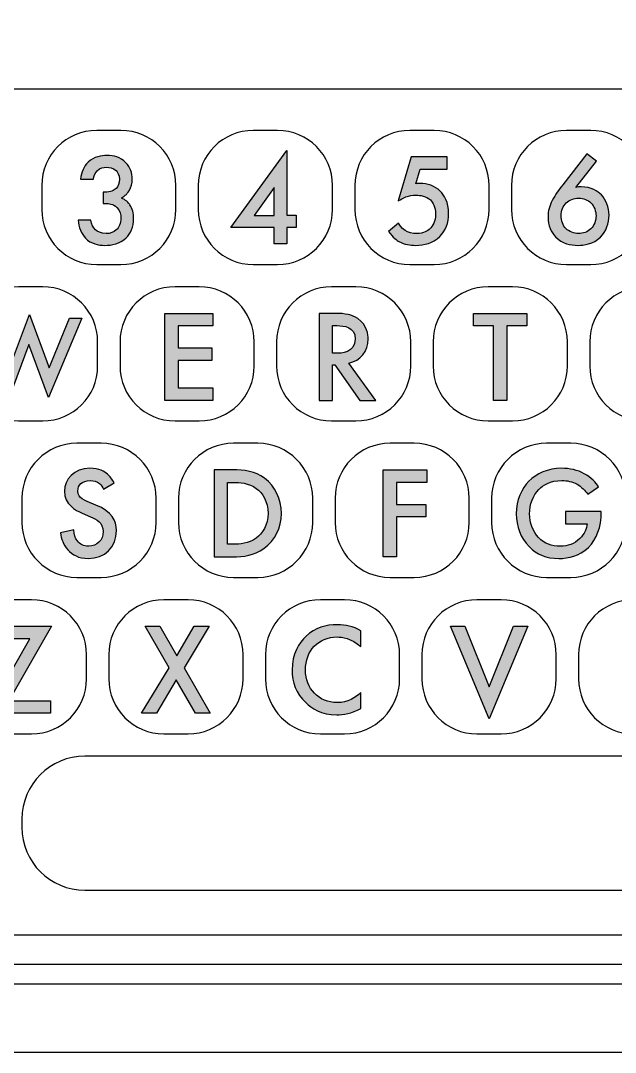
# Model space of a CAD drawing. Extents: x -123 to 250, y -165 to 87.
# Drawn here: x 88.1 to 121.9, y -165.3 to -106.7 of the extents above; entities that cross this region are included whole.
import ezdxf

# ---------------------------------------------------------------- set-up
doc = ezdxf.new("R2010")
doc.units = 0
doc.header["$MEASUREMENT"] = 0
doc.layers.add('LAYER_1', color=7, linetype='CONTINUOUS')

# ---------------------------------------------------------------- blocks, each defined once
blk = doc.blocks.new('BLOCK_14')
at = {"layer": 'LAYER_1', "color": 7}
for points in [[(93.824, -120.537), (93.824, -120.537), (92.448, -120.537), (92.448, -120.537), (90.724, -120.537), (89.326, -119.14), (89.326, -117.415), (89.326, -117.415), (89.326, -116.039), (89.326, -116.039), (89.326, -114.315), (90.724, -112.917), (92.448, -112.917), (92.448, -112.917), (93.824, -112.917), (93.824, -112.917), (95.548, -112.917), (96.946, -114.315), (96.946, -116.039), (96.946, -116.039), (96.946, -117.415), (96.946, -117.415), (96.946, -119.14), (95.548, -120.537), (93.824, -120.537)], [(102.714, -120.537), (102.714, -120.537), (101.338, -120.537), (101.338, -120.537), (99.614, -120.537), (98.216, -119.14), (98.216, -117.415), (98.216, -117.415), (98.216, -116.039), (98.216, -116.039), (98.216, -114.315), (99.614, -112.917), (101.338, -112.917), (101.338, -112.917), (102.714, -112.917), (102.714, -112.917), (104.438, -112.917), (105.836, -114.315), (105.836, -116.039), (105.836, -116.039), (105.836, -117.415), (105.836, -117.415), (105.836, -119.14), (104.438, -120.537), (102.714, -120.537)], [(111.604, -120.537), (111.604, -120.537), (110.228, -120.537), (110.228, -120.537), (108.504, -120.537), (107.106, -119.14), (107.106, -117.415), (107.106, -117.415), (107.106, -116.039), (107.106, -116.039), (107.106, -114.315), (108.504, -112.917), (110.228, -112.917), (110.228, -112.917), (111.604, -112.917), (111.604, -112.917), (113.328, -112.917), (114.726, -114.315), (114.726, -116.039), (114.726, -116.039), (114.726, -117.415), (114.726, -117.415), (114.726, -119.14), (113.328, -120.537), (111.604, -120.537)], [(120.494, -120.537), (120.494, -120.537), (119.118, -120.537), (119.118, -120.537), (117.394, -120.537), (115.996, -119.14), (115.996, -117.415), (115.996, -117.415), (115.996, -116.039), (115.996, -116.039), (115.996, -114.315), (117.394, -112.917), (119.118, -112.917), (119.118, -112.917), (120.494, -112.917), (120.494, -112.917), (122.218, -112.917), (123.616, -114.315), (123.616, -116.039), (123.616, -116.039), (123.616, -117.415), (123.616, -117.415), (123.616, -119.14), (122.218, -120.537), (120.494, -120.537)], [(89.379, -129.427), (89.379, -129.427), (88.003, -129.427), (88.003, -129.427), (86.279, -129.427), (84.881, -128.03), (84.881, -126.305), (84.881, -126.305), (84.881, -124.929), (84.881, -124.929), (84.881, -123.205), (86.279, -121.807), (88.003, -121.807), (88.003, -121.807), (89.379, -121.807), (89.379, -121.807), (91.103, -121.807), (92.501, -123.205), (92.501, -124.929), (92.501, -124.929), (92.501, -126.305), (92.501, -126.305), (92.501, -128.03), (91.103, -129.427), (89.379, -129.427)], [(98.269, -129.427), (98.269, -129.427), (96.893, -129.427), (96.893, -129.427), (95.169, -129.427), (93.771, -128.03), (93.771, -126.305), (93.771, -126.305), (93.771, -124.929), (93.771, -124.929), (93.771, -123.205), (95.169, -121.807), (96.893, -121.807), (96.893, -121.807), (98.269, -121.807), (98.269, -121.807), (99.993, -121.807), (101.391, -123.205), (101.391, -124.929), (101.391, -124.929), (101.391, -126.305), (101.391, -126.305), (101.391, -128.03), (99.993, -129.427), (98.269, -129.427)], [(107.159, -129.427), (107.159, -129.427), (105.783, -129.427), (105.783, -129.427), (104.059, -129.427), (102.661, -128.03), (102.661, -126.305), (102.661, -126.305), (102.661, -124.929), (102.661, -124.929), (102.661, -123.205), (104.059, -121.807), (105.783, -121.807), (105.783, -121.807), (107.159, -121.807), (107.159, -121.807), (108.883, -121.807), (110.281, -123.205), (110.281, -124.929), (110.281, -124.929), (110.281, -126.305), (110.281, -126.305), (110.281, -128.03), (108.883, -129.427), (107.159, -129.427)], [(116.049, -129.427), (116.049, -129.427), (114.673, -129.427), (114.673, -129.427), (112.949, -129.427), (111.551, -128.03), (111.551, -126.305), (111.551, -126.305), (111.551, -124.929), (111.551, -124.929), (111.551, -123.205), (112.949, -121.807), (114.673, -121.807), (114.673, -121.807), (116.049, -121.807), (116.049, -121.807), (117.773, -121.807), (119.171, -123.205), (119.171, -124.929), (119.171, -124.929), (119.171, -126.305), (119.171, -126.305), (119.171, -128.03), (117.773, -129.427), (116.049, -129.427)], [(124.939, -129.427), (124.939, -129.427), (123.563, -129.427), (123.563, -129.427), (121.839, -129.427), (120.441, -128.03), (120.441, -126.305), (120.441, -126.305), (120.441, -124.929), (120.441, -124.929), (120.441, -123.205), (121.839, -121.807), (123.563, -121.807), (123.563, -121.807), (124.939, -121.807), (124.939, -121.807), (126.663, -121.807), (128.061, -123.205), (128.061, -124.929), (128.061, -124.929), (128.061, -126.305), (128.061, -126.305), (128.061, -128.03), (126.663, -129.427), (124.939, -129.427)], [(92.699, -138.317), (92.699, -138.317), (91.323, -138.317), (91.323, -138.317), (89.599, -138.317), (88.201, -136.92), (88.201, -135.195), (88.201, -135.195), (88.201, -133.819), (88.201, -133.819), (88.201, -132.095), (89.599, -130.697), (91.323, -130.697), (91.323, -130.697), (92.699, -130.697), (92.699, -130.697), (94.424, -130.697), (95.821, -132.095), (95.821, -133.819), (95.821, -133.819), (95.821, -135.195), (95.821, -135.195), (95.821, -136.92), (94.424, -138.317), (92.699, -138.317)], [(101.589, -138.317), (101.589, -138.317), (100.213, -138.317), (100.213, -138.317), (98.489, -138.317), (97.091, -136.92), (97.091, -135.195), (97.091, -135.195), (97.091, -133.819), (97.091, -133.819), (97.091, -132.095), (98.489, -130.697), (100.213, -130.697), (100.213, -130.697), (101.589, -130.697), (101.589, -130.697), (103.314, -130.697), (104.711, -132.095), (104.711, -133.819), (104.711, -133.819), (104.711, -135.195), (104.711, -135.195), (104.711, -136.92), (103.314, -138.317), (101.589, -138.317)], [(110.479, -138.317), (110.479, -138.317), (109.103, -138.317), (109.103, -138.317), (107.379, -138.317), (105.981, -136.92), (105.981, -135.195), (105.981, -135.195), (105.981, -133.819), (105.981, -133.819), (105.981, -132.095), (107.379, -130.697), (109.103, -130.697), (109.103, -130.697), (110.479, -130.697), (110.479, -130.697), (112.204, -130.697), (113.601, -132.095), (113.601, -133.819), (113.601, -133.819), (113.601, -135.195), (113.601, -135.195), (113.601, -136.92), (112.204, -138.317), (110.479, -138.317)], [(119.369, -138.317), (119.369, -138.317), (117.993, -138.317), (117.993, -138.317), (116.269, -138.317), (114.871, -136.92), (114.871, -135.195), (114.871, -135.195), (114.871, -133.819), (114.871, -133.819), (114.871, -132.095), (116.269, -130.697), (117.993, -130.697), (117.993, -130.697), (119.369, -130.697), (119.369, -130.697), (121.094, -130.697), (122.491, -132.095), (122.491, -133.819), (122.491, -133.819), (122.491, -135.195), (122.491, -135.195), (122.491, -136.92), (121.094, -138.317), (119.369, -138.317)], [(88.744, -147.207), (88.744, -147.207), (87.368, -147.207), (87.368, -147.207), (85.644, -147.207), (84.246, -145.81), (84.246, -144.085), (84.246, -144.085), (84.246, -142.709), (84.246, -142.709), (84.246, -140.985), (85.644, -139.587), (87.368, -139.587), (87.368, -139.587), (88.744, -139.587), (88.744, -139.587), (90.468, -139.587), (91.866, -140.985), (91.866, -142.709), (91.866, -142.709), (91.866, -144.085), (91.866, -144.085), (91.866, -145.81), (90.468, -147.207), (88.744, -147.207)], [(97.634, -147.207), (97.634, -147.207), (96.258, -147.207), (96.258, -147.207), (94.534, -147.207), (93.136, -145.81), (93.136, -144.085), (93.136, -144.085), (93.136, -142.709), (93.136, -142.709), (93.136, -140.985), (94.534, -139.587), (96.258, -139.587), (96.258, -139.587), (97.634, -139.587), (97.634, -139.587), (99.358, -139.587), (100.756, -140.985), (100.756, -142.709), (100.756, -142.709), (100.756, -144.085), (100.756, -144.085), (100.756, -145.81), (99.358, -147.207), (97.634, -147.207)], [(106.524, -147.207), (106.524, -147.207), (105.148, -147.207), (105.148, -147.207), (103.424, -147.207), (102.026, -145.81), (102.026, -144.085), (102.026, -144.085), (102.026, -142.709), (102.026, -142.709), (102.026, -140.985), (103.424, -139.587), (105.148, -139.587), (105.148, -139.587), (106.524, -139.587), (106.524, -139.587), (108.248, -139.587), (109.646, -140.985), (109.646, -142.709), (109.646, -142.709), (109.646, -144.085), (109.646, -144.085), (109.646, -145.81), (108.248, -147.207), (106.524, -147.207)], [(115.414, -147.207), (115.414, -147.207), (114.038, -147.207), (114.038, -147.207), (112.314, -147.207), (110.916, -145.81), (110.916, -144.085), (110.916, -144.085), (110.916, -142.709), (110.916, -142.709), (110.916, -140.985), (112.314, -139.587), (114.038, -139.587), (114.038, -139.587), (115.414, -139.587), (115.414, -139.587), (117.138, -139.587), (118.536, -140.985), (118.536, -142.709), (118.536, -142.709), (118.536, -144.085), (118.536, -144.085), (118.536, -145.81), (117.138, -147.207), (115.414, -147.207)], [(124.304, -147.207), (124.304, -147.207), (122.928, -147.207), (122.928, -147.207), (121.204, -147.207), (119.806, -145.81), (119.806, -144.085), (119.806, -144.085), (119.806, -142.709), (119.806, -142.709), (119.806, -140.985), (121.204, -139.587), (122.928, -139.587), (122.928, -139.587), (124.304, -139.587), (124.304, -139.587), (126.028, -139.587), (127.426, -140.985), (127.426, -142.709), (127.426, -142.709), (127.426, -144.085), (127.426, -144.085), (127.426, -145.81), (126.028, -147.207), (124.304, -147.207)], [(163.855, -156.097), (163.855, -156.097), (91.777, -156.097), (91.777, -156.097), (89.802, -156.097), (88.201, -154.496), (88.201, -152.521), (88.201, -152.521), (88.201, -152.053), (88.201, -152.053), (88.201, -150.078), (89.802, -148.477), (91.777, -148.477), (91.777, -148.477), (163.855, -148.477), (163.855, -148.477), (165.83, -148.477), (167.431, -150.078), (167.431, -152.053), (167.431, -152.053), (167.431, -152.521), (167.431, -152.521), (167.431, -154.496), (165.83, -156.097), (163.855, -156.097)]]:
    blk.add_open_spline(points, degree=3, knots=[0, 0, 0, 0, 1, 1, 1, 2, 2, 2, 3, 3, 3, 4, 4, 4, 5, 5, 5, 6, 6, 6, 7, 7, 7, 8, 8, 8, 8], dxfattribs=at)
blk = doc.blocks.new('BLOCK_15')
at = {"layer": 'LAYER_1', "color": 7}
blk.add_lwpolyline([(199.816, -101.487), (173.146, -101.487), (155.472, -101.487), (155.366, -110.57), (61.355, -110.57), (61.355, -104.027), (51.258, -104.22), (51.258, -110.57), (51.258, -115.003), (51.258, -148.477), (62.656, -148.477), (62.656, -158.637), (182.036, -158.637), (199.816, -158.637), (199.816, -151.998), (199.816, -147.068), (206.166, -147.068), (206.166, -107.837), (206.166, -101.487), (199.816, -101.487)], dxfattribs=at)
blk = doc.blocks.new('BLOCK_16')
at = {"layer": 'LAYER_1', "color": 7}
blk.add_open_spline([(203.824, -160.304), (203.824, -160.304), (56.168, -160.304), (56.168, -160.304), (52.722, -160.304), (49.928, -157.51), (49.928, -154.064), (49.928, -154.064), (49.928, -49.643), (49.928, -49.643), (49.928, -46.197), (52.722, -43.403), (56.168, -43.403), (56.168, -43.403), (203.824, -43.403), (203.824, -43.403), (207.27, -43.403), (210.064, -46.197), (210.064, -49.643), (210.064, -49.643), (210.064, -154.064), (210.064, -154.064), (210.064, -157.51), (207.27, -160.304), (203.824, -160.304)], degree=3, knots=[0, 0, 0, 0, 1, 1, 1, 2, 2, 2, 3, 3, 3, 4, 4, 4, 5, 5, 5, 6, 6, 6, 7, 7, 7, 8, 8, 8, 8], dxfattribs=at)
blk = doc.blocks.new('BLOCK_19')
at = {"layer": 'LAYER_1'}
h = blk.add_hatch(color=7, dxfattribs=at)
h.dxf.hatch_style = 2
h.paths.add_polyline_path([(86.378, -123.58), (87.496, -126.413), (88.639, -123.377), (89.744, -126.413), (90.9, -123.58), (91.599, -123.58), (89.706, -128.09), (88.601, -125.086), (87.483, -128.09), (85.679, -123.58)])
blk.add_lwpolyline([(86.378, -123.58), (87.496, -126.413), (88.639, -123.377), (89.744, -126.413), (90.9, -123.58), (91.599, -123.58), (89.706, -128.09), (88.601, -125.086), (87.483, -128.09), (85.679, -123.58), (86.378, -123.58)], dxfattribs=at)
blk = doc.blocks.new('BLOCK_20')
at = {"layer": 'LAYER_1'}
h = blk.add_hatch(color=7, dxfattribs=at)
h.dxf.hatch_style = 2
h.paths.add_polyline_path([(99.047, -124.027), (97.077, -124.027), (97.077, -125.278), (98.988, -125.278), (98.988, -125.989), (97.077, -125.989), (97.077, -127.545), (99.047, -127.545), (99.047, -128.256), (96.321, -128.256), (96.321, -123.315), (99.047, -123.315)])
blk.add_lwpolyline([(99.047, -124.027), (97.077, -124.027), (97.077, -125.278), (98.988, -125.278), (98.988, -125.989), (97.077, -125.989), (97.077, -127.545), (99.047, -127.545), (99.047, -128.256), (96.321, -128.256), (96.321, -123.315), (99.047, -123.315), (99.047, -124.027)], dxfattribs=at)
blk = doc.blocks.new('BLOCK_21')
at = {"layer": 'LAYER_1'}
h = blk.add_hatch(color=7, dxfattribs=at)
h.dxf.hatch_style = 2
edge = h.paths.add_edge_path()
edge.add_spline(control_points=[(105.967, -123.315), (106.567, -123.315), (106.952, -123.389), (107.271, -123.604), (107.811, -123.967), (107.856, -124.552), (107.856, -124.767), (107.856, -125.478), (107.419, -125.996), (106.76, -126.145), (106.76, -126.145), (108.3, -128.256), (108.3, -128.256), (108.3, -128.256), (107.389, -128.256), (107.389, -128.256), (107.389, -128.256), (105.974, -126.233), (105.974, -126.233), (105.974, -126.233), (105.841, -126.233), (105.841, -126.233), (105.841, -126.233), (105.841, -128.256), (105.841, -128.256), (105.841, -128.256), (105.086, -128.256), (105.086, -128.256), (105.086, -128.256), (105.086, -123.315), (105.086, -123.315), (105.086, -123.315), (105.967, -123.315), (105.967, -123.315)], knot_values=[0, 0, 0, 0, 1, 1, 1, 2, 2, 2, 3, 3, 3, 4, 4, 4, 5, 5, 5, 6, 6, 6, 7, 7, 7, 8, 8, 8, 9, 9, 9, 10, 10, 10, 11, 11, 11, 11], degree=3, periodic=1)
edge = h.paths.add_edge_path()
edge.add_spline(control_points=[(105.841, -125.582), (105.841, -125.582), (106.078, -125.582), (106.078, -125.582), (106.286, -125.582), (107.13, -125.56), (107.13, -124.774), (107.13, -124.078), (106.471, -124.011), (106.1, -124.011), (106.1, -124.011), (105.841, -124.011), (105.841, -124.011), (105.841, -124.011), (105.841, -125.582), (105.841, -125.582)], knot_values=[0, 0, 0, 0, 1, 1, 1, 2, 2, 2, 3, 3, 3, 4, 4, 4, 5, 5, 5, 5], degree=3, periodic=1)
for points, knots in [([(105.967, -123.315), (106.567, -123.315), (106.952, -123.389), (107.271, -123.604), (107.811, -123.967), (107.856, -124.552), (107.856, -124.767), (107.856, -125.478), (107.419, -125.996), (106.76, -126.145), (106.76, -126.145), (108.3, -128.256), (108.3, -128.256), (108.3, -128.256), (107.389, -128.256), (107.389, -128.256), (107.389, -128.256), (105.974, -126.233), (105.974, -126.233), (105.974, -126.233), (105.841, -126.233), (105.841, -126.233), (105.841, -126.233), (105.841, -128.256), (105.841, -128.256), (105.841, -128.256), (105.086, -128.256), (105.086, -128.256), (105.086, -128.256), (105.086, -123.315), (105.086, -123.315), (105.086, -123.315), (105.967, -123.315), (105.967, -123.315)], [0, 0, 0, 0, 1, 1, 1, 2, 2, 2, 3, 3, 3, 4, 4, 4, 5, 5, 5, 6, 6, 6, 7, 7, 7, 8, 8, 8, 9, 9, 9, 10, 10, 10, 11, 11, 11, 11]), ([(105.841, -125.582), (105.841, -125.582), (106.078, -125.582), (106.078, -125.582), (106.286, -125.582), (107.13, -125.56), (107.13, -124.774), (107.13, -124.078), (106.471, -124.011), (106.1, -124.011), (106.1, -124.011), (105.841, -124.011), (105.841, -124.011), (105.841, -124.011), (105.841, -125.582), (105.841, -125.582)], [0, 0, 0, 0, 1, 1, 1, 2, 2, 2, 3, 3, 3, 4, 4, 4, 5, 5, 5, 5])]:
    blk.add_open_spline(points, degree=3, knots=knots, dxfattribs=at)
blk = doc.blocks.new('BLOCK_22')
at = {"layer": 'LAYER_1'}
h = blk.add_hatch(color=7, dxfattribs=at)
h.dxf.hatch_style = 2
h.paths.add_polyline_path([(115.738, -124.027), (115.738, -128.256), (114.983, -128.256), (114.983, -124.027), (113.85, -124.027), (113.85, -123.315), (116.872, -123.315), (116.872, -124.027)])
blk.add_lwpolyline([(115.738, -124.027), (115.738, -128.256), (114.983, -128.256), (114.983, -124.027), (113.85, -124.027), (113.85, -123.315), (116.872, -123.315), (116.872, -124.027), (115.738, -124.027)], dxfattribs=at)
blk = doc.blocks.new('BLOCK_32')
at = {"layer": 'LAYER_1'}
h = blk.add_hatch(color=7, dxfattribs=at)
h.dxf.hatch_style = 2
edge = h.paths.add_edge_path()
edge.add_spline(control_points=[(91.536, -115.685), (91.558, -115.285), (91.728, -114.944), (91.958, -114.722), (92.299, -114.396), (92.714, -114.344), (93.039, -114.344), (93.417, -114.344), (93.788, -114.418), (94.106, -114.752), (94.365, -115.018), (94.462, -115.337), (94.462, -115.692), (94.462, -115.929), (94.417, -116.137), (94.291, -116.344), (94.158, -116.559), (93.988, -116.685), (93.847, -116.759), (94.099, -116.855), (94.254, -117.025), (94.336, -117.152), (94.476, -117.359), (94.543, -117.633), (94.543, -117.914), (94.543, -118.403), (94.358, -118.781), (94.121, -119.018), (93.765, -119.374), (93.299, -119.447), (92.914, -119.447), (92.536, -119.447), (92.128, -119.374), (91.81, -119.033), (91.588, -118.796), (91.425, -118.403), (91.388, -118.025), (91.388, -118.025), (92.114, -118.025), (92.114, -118.025), (92.151, -118.248), (92.254, -118.44), (92.38, -118.558), (92.484, -118.655), (92.669, -118.781), (92.98, -118.781), (93.21, -118.781), (93.425, -118.692), (93.558, -118.574), (93.699, -118.44), (93.817, -118.211), (93.817, -117.877), (93.817, -117.714), (93.788, -117.477), (93.595, -117.292), (93.38, -117.085), (93.114, -117.07), (92.958, -117.07), (92.958, -117.07), (92.81, -117.07), (92.81, -117.07), (92.81, -117.07), (92.81, -116.433), (92.81, -116.433), (92.81, -116.433), (92.914, -116.433), (92.914, -116.433), (93.232, -116.433), (93.432, -116.329), (93.543, -116.218), (93.662, -116.099), (93.736, -115.914), (93.736, -115.692), (93.736, -115.433), (93.625, -115.277), (93.543, -115.196), (93.373, -115.033), (93.165, -115.011), (93.017, -115.011), (92.839, -115.011), (92.632, -115.04), (92.469, -115.211), (92.299, -115.388), (92.262, -115.655), (92.262, -115.685), (92.262, -115.685), (91.536, -115.685), (91.536, -115.685)], knot_values=[0, 0, 0, 0, 1, 1, 1, 2, 2, 2, 3, 3, 3, 4, 4, 4, 5, 5, 5, 6, 6, 6, 7, 7, 7, 8, 8, 8, 9, 9, 9, 10, 10, 10, 11, 11, 11, 12, 12, 12, 13, 13, 13, 14, 14, 14, 15, 15, 15, 16, 16, 16, 17, 17, 17, 18, 18, 18, 19, 19, 19, 20, 20, 20, 21, 21, 21, 22, 22, 22, 23, 23, 23, 24, 24, 24, 25, 25, 25, 26, 26, 26, 27, 27, 27, 28, 28, 28, 29, 29, 29, 29], degree=3, periodic=1)
blk.add_open_spline([(91.536, -115.685), (91.558, -115.285), (91.728, -114.944), (91.958, -114.722), (92.299, -114.396), (92.714, -114.344), (93.039, -114.344), (93.417, -114.344), (93.788, -114.418), (94.106, -114.752), (94.365, -115.018), (94.462, -115.337), (94.462, -115.692), (94.462, -115.929), (94.417, -116.137), (94.291, -116.344), (94.158, -116.559), (93.988, -116.685), (93.847, -116.759), (94.099, -116.855), (94.254, -117.025), (94.336, -117.152), (94.476, -117.359), (94.543, -117.633), (94.543, -117.914), (94.543, -118.403), (94.358, -118.781), (94.121, -119.018), (93.765, -119.374), (93.299, -119.447), (92.914, -119.447), (92.536, -119.447), (92.128, -119.374), (91.81, -119.033), (91.588, -118.796), (91.425, -118.403), (91.388, -118.025), (91.388, -118.025), (92.114, -118.025), (92.114, -118.025), (92.151, -118.248), (92.254, -118.44), (92.38, -118.558), (92.484, -118.655), (92.669, -118.781), (92.98, -118.781), (93.21, -118.781), (93.425, -118.692), (93.558, -118.574), (93.699, -118.44), (93.817, -118.211), (93.817, -117.877), (93.817, -117.714), (93.788, -117.477), (93.595, -117.292), (93.38, -117.085), (93.114, -117.07), (92.958, -117.07), (92.958, -117.07), (92.81, -117.07), (92.81, -117.07), (92.81, -117.07), (92.81, -116.433), (92.81, -116.433), (92.81, -116.433), (92.914, -116.433), (92.914, -116.433), (93.232, -116.433), (93.432, -116.329), (93.543, -116.218), (93.662, -116.099), (93.736, -115.914), (93.736, -115.692), (93.736, -115.433), (93.625, -115.277), (93.543, -115.196), (93.373, -115.033), (93.165, -115.011), (93.017, -115.011), (92.839, -115.011), (92.632, -115.04), (92.469, -115.211), (92.299, -115.388), (92.262, -115.655), (92.262, -115.685), (92.262, -115.685), (91.536, -115.685), (91.536, -115.685)], degree=3, knots=[0, 0, 0, 0, 1, 1, 1, 2, 2, 2, 3, 3, 3, 4, 4, 4, 5, 5, 5, 6, 6, 6, 7, 7, 7, 8, 8, 8, 9, 9, 9, 10, 10, 10, 11, 11, 11, 12, 12, 12, 13, 13, 13, 14, 14, 14, 15, 15, 15, 16, 16, 16, 17, 17, 17, 18, 18, 18, 19, 19, 19, 20, 20, 20, 21, 21, 21, 22, 22, 22, 23, 23, 23, 24, 24, 24, 25, 25, 25, 26, 26, 26, 27, 27, 27, 28, 28, 28, 29, 29, 29, 29], dxfattribs=at)
blk = doc.blocks.new('BLOCK_33')
at = {"layer": 'LAYER_1'}
h = blk.add_hatch(color=7, dxfattribs=at)
h.dxf.hatch_style = 2
h.paths.add_polyline_path([(103.24, -117.736), (103.774, -117.736), (103.774, -118.433), (103.24, -118.433), (103.24, -119.366), (102.515, -119.366), (102.515, -118.433), (100.07, -118.433), (103.24, -114.063)])
h.paths.add_polyline_path([(102.515, -117.751), (102.515, -116.159), (101.389, -117.751)])
for points in [[(103.24, -117.736), (103.774, -117.736), (103.774, -118.433), (103.24, -118.433), (103.24, -119.366), (102.515, -119.366), (102.515, -118.433), (100.07, -118.433), (103.24, -114.063), (103.24, -117.736)], [(102.515, -117.751), (102.515, -116.159), (101.389, -117.751), (102.515, -117.751)]]:
    blk.add_lwpolyline(points, dxfattribs=at)
blk = doc.blocks.new('BLOCK_34')
at = {"layer": 'LAYER_1'}
h = blk.add_hatch(color=7, dxfattribs=at)
h.dxf.hatch_style = 2
edge = h.paths.add_edge_path()
edge.add_spline(control_points=[(112.345, -115.122), (112.345, -115.122), (110.819, -115.122), (110.819, -115.122), (110.819, -115.122), (110.575, -115.944), (110.575, -115.944), (110.649, -115.937), (110.731, -115.929), (110.805, -115.929), (111.219, -115.929), (111.642, -116.07), (111.945, -116.366), (112.182, -116.596), (112.427, -116.988), (112.427, -117.633), (112.427, -118.173), (112.256, -118.611), (111.923, -118.944), (111.53, -119.329), (111.056, -119.447), (110.553, -119.447), (110.264, -119.447), (109.923, -119.41), (109.605, -119.225), (109.531, -119.181), (109.249, -119.01), (109.02, -118.655), (109.02, -118.655), (109.59, -118.181), (109.59, -118.181), (109.605, -118.218), (109.738, -118.462), (109.968, -118.611), (110.131, -118.722), (110.36, -118.781), (110.612, -118.781), (111.012, -118.781), (111.242, -118.625), (111.368, -118.507), (111.516, -118.359), (111.686, -118.092), (111.686, -117.67), (111.686, -117.262), (111.545, -117.018), (111.39, -116.87), (111.145, -116.64), (110.819, -116.596), (110.582, -116.596), (110.368, -116.596), (110.205, -116.625), (110.005, -116.7), (109.849, -116.759), (109.708, -116.826), (109.568, -116.922), (109.568, -116.922), (110.301, -114.426), (110.301, -114.426), (110.301, -114.426), (112.345, -114.426), (112.345, -114.426), (112.345, -114.426), (112.345, -115.122), (112.345, -115.122)], knot_values=[0, 0, 0, 0, 1, 1, 1, 2, 2, 2, 3, 3, 3, 4, 4, 4, 5, 5, 5, 6, 6, 6, 7, 7, 7, 8, 8, 8, 9, 9, 9, 10, 10, 10, 11, 11, 11, 12, 12, 12, 13, 13, 13, 14, 14, 14, 15, 15, 15, 16, 16, 16, 17, 17, 17, 18, 18, 18, 19, 19, 19, 20, 20, 20, 21, 21, 21, 21], degree=3, periodic=1)
blk.add_open_spline([(112.345, -115.122), (112.345, -115.122), (110.819, -115.122), (110.819, -115.122), (110.819, -115.122), (110.575, -115.944), (110.575, -115.944), (110.649, -115.937), (110.731, -115.929), (110.805, -115.929), (111.219, -115.929), (111.642, -116.07), (111.945, -116.366), (112.182, -116.596), (112.427, -116.988), (112.427, -117.633), (112.427, -118.173), (112.256, -118.611), (111.923, -118.944), (111.53, -119.329), (111.056, -119.447), (110.553, -119.447), (110.264, -119.447), (109.923, -119.41), (109.605, -119.225), (109.531, -119.181), (109.249, -119.01), (109.02, -118.655), (109.02, -118.655), (109.59, -118.181), (109.59, -118.181), (109.605, -118.218), (109.738, -118.462), (109.968, -118.611), (110.131, -118.722), (110.36, -118.781), (110.612, -118.781), (111.012, -118.781), (111.242, -118.625), (111.368, -118.507), (111.516, -118.359), (111.686, -118.092), (111.686, -117.67), (111.686, -117.262), (111.545, -117.018), (111.39, -116.87), (111.145, -116.64), (110.819, -116.596), (110.582, -116.596), (110.368, -116.596), (110.205, -116.625), (110.005, -116.7), (109.849, -116.759), (109.708, -116.826), (109.568, -116.922), (109.568, -116.922), (110.301, -114.426), (110.301, -114.426), (110.301, -114.426), (112.345, -114.426), (112.345, -114.426), (112.345, -114.426), (112.345, -115.122), (112.345, -115.122)], degree=3, knots=[0, 0, 0, 0, 1, 1, 1, 2, 2, 2, 3, 3, 3, 4, 4, 4, 5, 5, 5, 6, 6, 6, 7, 7, 7, 8, 8, 8, 9, 9, 9, 10, 10, 10, 11, 11, 11, 12, 12, 12, 13, 13, 13, 14, 14, 14, 15, 15, 15, 16, 16, 16, 17, 17, 17, 18, 18, 18, 19, 19, 19, 20, 20, 20, 21, 21, 21, 21], dxfattribs=at)
blk = doc.blocks.new('BLOCK_35')
at = {"layer": 'LAYER_1'}
h = blk.add_hatch(color=7, dxfattribs=at)
h.dxf.hatch_style = 2
edge = h.paths.add_edge_path()
edge.add_spline(control_points=[(120.828, -114.663), (120.828, -114.663), (119.65, -116.151), (119.65, -116.151), (119.761, -116.129), (119.857, -116.122), (119.961, -116.122), (120.539, -116.122), (120.902, -116.374), (121.102, -116.581), (121.368, -116.862), (121.539, -117.284), (121.539, -117.736), (121.539, -118.173), (121.383, -118.655), (121.05, -118.981), (120.635, -119.388), (120.102, -119.447), (119.776, -119.447), (119.346, -119.447), (118.88, -119.358), (118.502, -118.966), (118.243, -118.692), (118.072, -118.329), (118.072, -117.847), (118.072, -117.485), (118.154, -117.203), (118.309, -116.899), (118.495, -116.529), (118.687, -116.307), (118.909, -116.018), (118.909, -116.018), (120.28, -114.255), (120.28, -114.255), (120.28, -114.255), (120.828, -114.663), (120.828, -114.663)], knot_values=[0, 0, 0, 0, 1, 1, 1, 2, 2, 2, 3, 3, 3, 4, 4, 4, 5, 5, 5, 6, 6, 6, 7, 7, 7, 8, 8, 8, 9, 9, 9, 10, 10, 10, 11, 11, 11, 12, 12, 12, 12], degree=3, periodic=1)
edge = h.paths.add_edge_path()
edge.add_spline(control_points=[(119.102, -117.04), (118.939, -117.196), (118.813, -117.462), (118.813, -117.774), (118.813, -118.025), (118.909, -118.321), (119.102, -118.507), (119.257, -118.655), (119.554, -118.781), (119.813, -118.781), (120.043, -118.781), (120.324, -118.692), (120.509, -118.507), (120.694, -118.321), (120.798, -118.025), (120.798, -117.774), (120.798, -117.522), (120.694, -117.225), (120.509, -117.04), (120.339, -116.87), (120.065, -116.766), (119.813, -116.766), (119.561, -116.766), (119.28, -116.87), (119.102, -117.04)], knot_values=[0, 0, 0, 0, 1, 1, 1, 2, 2, 2, 3, 3, 3, 4, 4, 4, 5, 5, 5, 6, 6, 6, 7, 7, 7, 8, 8, 8, 8], degree=3, periodic=1)
for points, knots in [([(120.828, -114.663), (120.828, -114.663), (119.65, -116.151), (119.65, -116.151), (119.761, -116.129), (119.857, -116.122), (119.961, -116.122), (120.539, -116.122), (120.902, -116.374), (121.102, -116.581), (121.368, -116.862), (121.539, -117.284), (121.539, -117.736), (121.539, -118.173), (121.383, -118.655), (121.05, -118.981), (120.635, -119.388), (120.102, -119.447), (119.776, -119.447), (119.346, -119.447), (118.88, -119.358), (118.502, -118.966), (118.243, -118.692), (118.072, -118.329), (118.072, -117.847), (118.072, -117.485), (118.154, -117.203), (118.309, -116.899), (118.495, -116.529), (118.687, -116.307), (118.909, -116.018), (118.909, -116.018), (120.28, -114.255), (120.28, -114.255), (120.28, -114.255), (120.828, -114.663), (120.828, -114.663)], [0, 0, 0, 0, 1, 1, 1, 2, 2, 2, 3, 3, 3, 4, 4, 4, 5, 5, 5, 6, 6, 6, 7, 7, 7, 8, 8, 8, 9, 9, 9, 10, 10, 10, 11, 11, 11, 12, 12, 12, 12]), ([(119.102, -117.04), (118.939, -117.196), (118.813, -117.462), (118.813, -117.774), (118.813, -118.025), (118.909, -118.321), (119.102, -118.507), (119.257, -118.655), (119.554, -118.781), (119.813, -118.781), (120.043, -118.781), (120.324, -118.692), (120.509, -118.507), (120.694, -118.321), (120.798, -118.025), (120.798, -117.774), (120.798, -117.522), (120.694, -117.225), (120.509, -117.04), (120.339, -116.87), (120.065, -116.766), (119.813, -116.766), (119.561, -116.766), (119.28, -116.87), (119.102, -117.04)], [0, 0, 0, 0, 1, 1, 1, 2, 2, 2, 3, 3, 3, 4, 4, 4, 5, 5, 5, 6, 6, 6, 7, 7, 7, 8, 8, 8, 8])]:
    blk.add_open_spline(points, degree=3, knots=knots, dxfattribs=at)
blk = doc.blocks.new('BLOCK_49')
at = {"layer": 'LAYER_1'}
h = blk.add_hatch(color=7, dxfattribs=at)
h.dxf.hatch_style = 2
edge = h.paths.add_edge_path()
edge.add_spline(control_points=[(92.826, -133.302), (92.781, -133.19), (92.715, -133.087), (92.604, -132.99), (92.448, -132.865), (92.285, -132.813), (92.07, -132.813), (91.611, -132.813), (91.374, -133.087), (91.374, -133.405), (91.374, -133.553), (91.426, -133.813), (91.907, -134.005), (91.907, -134.005), (92.404, -134.205), (92.404, -134.205), (93.315, -134.576), (93.567, -135.094), (93.567, -135.657), (93.567, -136.598), (92.9, -137.242), (91.974, -137.242), (91.404, -137.242), (91.063, -137.027), (90.811, -136.746), (90.545, -136.45), (90.426, -136.124), (90.396, -135.783), (90.396, -135.783), (91.144, -135.62), (91.144, -135.62), (91.144, -135.864), (91.233, -136.094), (91.352, -136.249), (91.493, -136.427), (91.7, -136.546), (91.996, -136.546), (92.456, -136.546), (92.811, -136.213), (92.811, -135.716), (92.811, -135.212), (92.426, -135.005), (92.1, -134.872), (92.1, -134.872), (91.626, -134.672), (91.626, -134.672), (91.219, -134.501), (90.619, -134.161), (90.619, -133.42), (90.619, -132.753), (91.137, -132.117), (92.063, -132.117), (92.596, -132.117), (92.9, -132.316), (93.055, -132.45), (93.189, -132.568), (93.33, -132.739), (93.433, -132.946), (93.433, -132.946), (92.826, -133.302), (92.826, -133.302)], knot_values=[0, 0, 0, 0, 1, 1, 1, 2, 2, 2, 3, 3, 3, 4, 4, 4, 5, 5, 5, 6, 6, 6, 7, 7, 7, 8, 8, 8, 9, 9, 9, 10, 10, 10, 11, 11, 11, 12, 12, 12, 13, 13, 13, 14, 14, 14, 15, 15, 15, 16, 16, 16, 17, 17, 17, 18, 18, 18, 19, 19, 19, 20, 20, 20, 20], degree=3, periodic=1)
blk.add_open_spline([(92.826, -133.302), (92.781, -133.19), (92.715, -133.087), (92.604, -132.99), (92.448, -132.865), (92.285, -132.813), (92.07, -132.813), (91.611, -132.813), (91.374, -133.087), (91.374, -133.405), (91.374, -133.553), (91.426, -133.813), (91.907, -134.005), (91.907, -134.005), (92.404, -134.205), (92.404, -134.205), (93.315, -134.576), (93.567, -135.094), (93.567, -135.657), (93.567, -136.598), (92.9, -137.242), (91.974, -137.242), (91.404, -137.242), (91.063, -137.027), (90.811, -136.746), (90.545, -136.45), (90.426, -136.124), (90.396, -135.783), (90.396, -135.783), (91.144, -135.62), (91.144, -135.62), (91.144, -135.864), (91.233, -136.094), (91.352, -136.249), (91.493, -136.427), (91.7, -136.546), (91.996, -136.546), (92.456, -136.546), (92.811, -136.213), (92.811, -135.716), (92.811, -135.212), (92.426, -135.005), (92.1, -134.872), (92.1, -134.872), (91.626, -134.672), (91.626, -134.672), (91.219, -134.501), (90.619, -134.161), (90.619, -133.42), (90.619, -132.753), (91.137, -132.117), (92.063, -132.117), (92.596, -132.117), (92.9, -132.316), (93.055, -132.45), (93.189, -132.568), (93.33, -132.739), (93.433, -132.946), (93.433, -132.946), (92.826, -133.302), (92.826, -133.302)], degree=3, knots=[0, 0, 0, 0, 1, 1, 1, 2, 2, 2, 3, 3, 3, 4, 4, 4, 5, 5, 5, 6, 6, 6, 7, 7, 7, 8, 8, 8, 9, 9, 9, 10, 10, 10, 11, 11, 11, 12, 12, 12, 13, 13, 13, 14, 14, 14, 15, 15, 15, 16, 16, 16, 17, 17, 17, 18, 18, 18, 19, 19, 19, 20, 20, 20, 20], dxfattribs=at)
blk = doc.blocks.new('BLOCK_50')
at = {"layer": 'LAYER_1'}
h = blk.add_hatch(color=7, dxfattribs=at)
h.dxf.hatch_style = 2
edge = h.paths.add_edge_path()
edge.add_spline(control_points=[(100.145, -132.206), (100.834, -132.206), (101.434, -132.279), (101.982, -132.687), (102.582, -133.138), (102.93, -133.857), (102.93, -134.679), (102.93, -135.501), (102.59, -136.213), (101.938, -136.672), (101.36, -137.079), (100.819, -137.146), (100.13, -137.146), (100.13, -137.146), (99.108, -137.146), (99.108, -137.146), (99.108, -137.146), (99.108, -132.206), (99.108, -132.206), (99.108, -132.206), (100.145, -132.206), (100.145, -132.206)], knot_values=[0, 0, 0, 0, 1, 1, 1, 2, 2, 2, 3, 3, 3, 4, 4, 4, 5, 5, 5, 6, 6, 6, 7, 7, 7, 7], degree=3, periodic=1)
edge = h.paths.add_edge_path()
edge.add_spline(control_points=[(99.864, -136.435), (99.864, -136.435), (100.19, -136.435), (100.19, -136.435), (100.56, -136.435), (101.071, -136.405), (101.501, -136.087), (101.842, -135.827), (102.175, -135.353), (102.175, -134.679), (102.175, -134.027), (101.864, -133.516), (101.508, -133.257), (101.079, -132.946), (100.553, -132.917), (100.19, -132.917), (100.19, -132.917), (99.864, -132.917), (99.864, -132.917), (99.864, -132.917), (99.864, -136.435), (99.864, -136.435)], knot_values=[0, 0, 0, 0, 1, 1, 1, 2, 2, 2, 3, 3, 3, 4, 4, 4, 5, 5, 5, 6, 6, 6, 7, 7, 7, 7], degree=3, periodic=1)
for points in [[(100.145, -132.206), (100.834, -132.206), (101.434, -132.279), (101.982, -132.687), (102.582, -133.138), (102.93, -133.857), (102.93, -134.679), (102.93, -135.501), (102.59, -136.213), (101.938, -136.672), (101.36, -137.079), (100.819, -137.146), (100.13, -137.146), (100.13, -137.146), (99.108, -137.146), (99.108, -137.146), (99.108, -137.146), (99.108, -132.206), (99.108, -132.206), (99.108, -132.206), (100.145, -132.206), (100.145, -132.206)], [(99.864, -136.435), (99.864, -136.435), (100.19, -136.435), (100.19, -136.435), (100.56, -136.435), (101.071, -136.405), (101.501, -136.087), (101.842, -135.827), (102.175, -135.353), (102.175, -134.679), (102.175, -134.027), (101.864, -133.516), (101.508, -133.257), (101.079, -132.946), (100.553, -132.917), (100.19, -132.917), (100.19, -132.917), (99.864, -132.917), (99.864, -132.917), (99.864, -132.917), (99.864, -136.435), (99.864, -136.435)]]:
    blk.add_open_spline(points, degree=3, knots=[0, 0, 0, 0, 1, 1, 1, 2, 2, 2, 3, 3, 3, 4, 4, 4, 5, 5, 5, 6, 6, 6, 7, 7, 7, 7], dxfattribs=at)
blk = doc.blocks.new('BLOCK_51')
at = {"layer": 'LAYER_1'}
h = blk.add_hatch(color=7, dxfattribs=at)
h.dxf.hatch_style = 2
h.paths.add_polyline_path([(111.191, -132.917), (109.473, -132.917), (109.473, -134.168), (111.132, -134.168), (111.132, -134.879), (109.473, -134.879), (109.473, -137.146), (108.717, -137.146), (108.717, -132.206), (111.191, -132.206)])
blk.add_lwpolyline([(111.191, -132.917), (109.473, -132.917), (109.473, -134.168), (111.132, -134.168), (111.132, -134.879), (109.473, -134.879), (109.473, -137.146), (108.717, -137.146), (108.717, -132.206), (111.191, -132.206), (111.191, -132.917)], dxfattribs=at)
blk = doc.blocks.new('BLOCK_52')
at = {"layer": 'LAYER_1'}
h = blk.add_hatch(color=7, dxfattribs=at)
h.dxf.hatch_style = 2
edge = h.paths.add_edge_path()
edge.add_spline(control_points=[(119.059, -134.576), (119.059, -134.576), (121.095, -134.576), (121.095, -134.576), (121.095, -134.576), (121.095, -134.613), (121.095, -134.613), (121.095, -135.457), (120.844, -136.146), (120.362, -136.613), (119.851, -137.109), (119.244, -137.242), (118.681, -137.242), (117.962, -137.242), (117.451, -137.035), (116.999, -136.568), (116.518, -136.072), (116.266, -135.413), (116.266, -134.702), (116.266, -133.931), (116.577, -133.265), (116.985, -132.857), (117.407, -132.427), (118.081, -132.117), (118.844, -132.117), (119.288, -132.117), (119.747, -132.213), (120.133, -132.427), (120.54, -132.657), (120.792, -132.946), (120.932, -133.168), (120.932, -133.168), (120.333, -133.59), (120.333, -133.59), (120.184, -133.383), (119.962, -133.161), (119.725, -133.028), (119.451, -132.865), (119.155, -132.813), (118.851, -132.813), (118.207, -132.813), (117.792, -133.079), (117.548, -133.324), (117.222, -133.65), (117.022, -134.175), (117.022, -134.709), (117.022, -135.205), (117.207, -135.702), (117.533, -136.05), (117.873, -136.413), (118.296, -136.546), (118.77, -136.546), (119.199, -136.546), (119.555, -136.42), (119.873, -136.109), (120.147, -135.842), (120.258, -135.553), (120.288, -135.272), (120.288, -135.272), (119.059, -135.272), (119.059, -135.272), (119.059, -135.272), (119.059, -134.576), (119.059, -134.576)], knot_values=[0, 0, 0, 0, 1, 1, 1, 2, 2, 2, 3, 3, 3, 4, 4, 4, 5, 5, 5, 6, 6, 6, 7, 7, 7, 8, 8, 8, 9, 9, 9, 10, 10, 10, 11, 11, 11, 12, 12, 12, 13, 13, 13, 14, 14, 14, 15, 15, 15, 16, 16, 16, 17, 17, 17, 18, 18, 18, 19, 19, 19, 20, 20, 20, 21, 21, 21, 21], degree=3, periodic=1)
blk.add_open_spline([(119.059, -134.576), (119.059, -134.576), (121.095, -134.576), (121.095, -134.576), (121.095, -134.576), (121.095, -134.613), (121.095, -134.613), (121.095, -135.457), (120.844, -136.146), (120.362, -136.613), (119.851, -137.109), (119.244, -137.242), (118.681, -137.242), (117.962, -137.242), (117.451, -137.035), (116.999, -136.568), (116.518, -136.072), (116.266, -135.413), (116.266, -134.702), (116.266, -133.931), (116.577, -133.265), (116.985, -132.857), (117.407, -132.427), (118.081, -132.117), (118.844, -132.117), (119.288, -132.117), (119.747, -132.213), (120.133, -132.427), (120.54, -132.657), (120.792, -132.946), (120.932, -133.168), (120.932, -133.168), (120.333, -133.59), (120.333, -133.59), (120.184, -133.383), (119.962, -133.161), (119.725, -133.028), (119.451, -132.865), (119.155, -132.813), (118.851, -132.813), (118.207, -132.813), (117.792, -133.079), (117.548, -133.324), (117.222, -133.65), (117.022, -134.175), (117.022, -134.709), (117.022, -135.205), (117.207, -135.702), (117.533, -136.05), (117.873, -136.413), (118.296, -136.546), (118.77, -136.546), (119.199, -136.546), (119.555, -136.42), (119.873, -136.109), (120.147, -135.842), (120.258, -135.553), (120.288, -135.272), (120.288, -135.272), (119.059, -135.272), (119.059, -135.272), (119.059, -135.272), (119.059, -134.576), (119.059, -134.576)], degree=3, knots=[0, 0, 0, 0, 1, 1, 1, 2, 2, 2, 3, 3, 3, 4, 4, 4, 5, 5, 5, 6, 6, 6, 7, 7, 7, 8, 8, 8, 9, 9, 9, 10, 10, 10, 11, 11, 11, 12, 12, 12, 13, 13, 13, 14, 14, 14, 15, 15, 15, 16, 16, 16, 17, 17, 17, 18, 18, 18, 19, 19, 19, 20, 20, 20, 21, 21, 21, 21], dxfattribs=at)
blk = doc.blocks.new('BLOCK_57')
at = {"layer": 'LAYER_1'}
h = blk.add_hatch(color=7, dxfattribs=at)
h.dxf.hatch_style = 2
h.paths.add_polyline_path([(87.456, -145.325), (89.826, -145.325), (89.826, -146.036), (86.226, -146.036), (88.656, -141.807), (86.626, -141.807), (86.626, -141.096), (89.885, -141.096)])
blk.add_lwpolyline([(87.456, -145.325), (89.826, -145.325), (89.826, -146.036), (86.226, -146.036), (88.656, -141.807), (86.626, -141.807), (86.626, -141.096), (89.885, -141.096), (87.456, -145.325)], dxfattribs=at)
blk = doc.blocks.new('BLOCK_58')
at = {"layer": 'LAYER_1'}
h = blk.add_hatch(color=7, dxfattribs=at)
h.dxf.hatch_style = 2
h.paths.add_polyline_path([(96.553, -143.458), (95.19, -141.096), (96.035, -141.096), (96.998, -142.769), (97.983, -141.096), (98.827, -141.096), (97.405, -143.458), (98.894, -146.036), (98.049, -146.036), (96.968, -144.147), (95.842, -146.036), (94.998, -146.036)])
blk.add_lwpolyline([(96.553, -143.458), (95.19, -141.096), (96.035, -141.096), (96.998, -142.769), (97.983, -141.096), (98.827, -141.096), (97.405, -143.458), (98.894, -146.036), (98.049, -146.036), (96.968, -144.147), (95.842, -146.036), (94.998, -146.036), (96.553, -143.458)], dxfattribs=at)
blk = doc.blocks.new('BLOCK_59')
at = {"layer": 'LAYER_1'}
h = blk.add_hatch(color=7, dxfattribs=at)
h.dxf.hatch_style = 2
edge = h.paths.add_edge_path()
edge.add_spline(control_points=[(107.438, -142.251), (106.89, -141.755), (106.379, -141.703), (106.098, -141.703), (105.024, -141.703), (104.298, -142.495), (104.298, -143.584), (104.298, -144.629), (105.053, -145.436), (106.105, -145.436), (106.698, -145.436), (107.157, -145.132), (107.438, -144.866), (107.438, -144.866), (107.438, -145.762), (107.438, -145.762), (106.942, -146.058), (106.424, -146.132), (106.083, -146.132), (105.187, -146.132), (104.624, -145.725), (104.335, -145.451), (103.757, -144.91), (103.542, -144.28), (103.542, -143.584), (103.542, -142.673), (103.92, -142.044), (104.335, -141.651), (104.846, -141.169), (105.439, -141.007), (106.12, -141.007), (106.572, -141.007), (107.009, -141.088), (107.438, -141.362), (107.438, -141.362), (107.438, -142.251), (107.438, -142.251)], knot_values=[0, 0, 0, 0, 1, 1, 1, 2, 2, 2, 3, 3, 3, 4, 4, 4, 5, 5, 5, 6, 6, 6, 7, 7, 7, 8, 8, 8, 9, 9, 9, 10, 10, 10, 11, 11, 11, 12, 12, 12, 12], degree=3, periodic=1)
blk.add_open_spline([(107.438, -142.251), (106.89, -141.755), (106.379, -141.703), (106.098, -141.703), (105.024, -141.703), (104.298, -142.495), (104.298, -143.584), (104.298, -144.629), (105.053, -145.436), (106.105, -145.436), (106.698, -145.436), (107.157, -145.132), (107.438, -144.866), (107.438, -144.866), (107.438, -145.762), (107.438, -145.762), (106.942, -146.058), (106.424, -146.132), (106.083, -146.132), (105.187, -146.132), (104.624, -145.725), (104.335, -145.451), (103.757, -144.91), (103.542, -144.28), (103.542, -143.584), (103.542, -142.673), (103.92, -142.044), (104.335, -141.651), (104.846, -141.169), (105.439, -141.007), (106.12, -141.007), (106.572, -141.007), (107.009, -141.088), (107.438, -141.362), (107.438, -141.362), (107.438, -142.251), (107.438, -142.251)], degree=3, knots=[0, 0, 0, 0, 1, 1, 1, 2, 2, 2, 3, 3, 3, 4, 4, 4, 5, 5, 5, 6, 6, 6, 7, 7, 7, 8, 8, 8, 9, 9, 9, 10, 10, 10, 11, 11, 11, 12, 12, 12, 12], dxfattribs=at)
blk = doc.blocks.new('BLOCK_60')
at = {"layer": 'LAYER_1'}
h = blk.add_hatch(color=7, dxfattribs=at)
h.dxf.hatch_style = 2
h.paths.add_polyline_path([(113.348, -141.096), (114.726, -144.54), (116.103, -141.096), (116.918, -141.096), (114.726, -146.354), (112.533, -141.096)])
blk.add_lwpolyline([(113.348, -141.096), (114.726, -144.54), (116.103, -141.096), (116.918, -141.096), (114.726, -146.354), (112.533, -141.096), (113.348, -141.096)], dxfattribs=at)
blk = doc.blocks.new('BLOCK_17')
at = {"layer": 'LAYER_1'}
for name in ['BLOCK_33', 'BLOCK_35', 'BLOCK_32', 'BLOCK_34', 'BLOCK_19', 'BLOCK_20', 'BLOCK_21', 'BLOCK_22', 'BLOCK_49', 'BLOCK_50', 'BLOCK_51', 'BLOCK_52', 'BLOCK_57', 'BLOCK_58', 'BLOCK_59', 'BLOCK_60']:
    blk.add_blockref(name, (0, 0), dxfattribs=at)

msp = doc.modelspace()

# ---------------------------------------------------------------- linework, layer by layer
at = {"layer": 'LAYER_1', "color": 1}
for points in [[(250.02, -165.311), (43.645, -165.311), (43.645, -38.311), (250.02, -38.311), (250.02, -165.311)], [(246.307, -161.435), (46.282, -161.435), (46.282, -40.785), (246.307, -40.785), (246.307, -161.435)]]:
    msp.add_lwpolyline(points, dxfattribs=at)

# ---------------------------------------------------------------- block references
at = {"layer": 'LAYER_1'}
for name in ['BLOCK_16', 'BLOCK_15', 'BLOCK_14', 'BLOCK_17']:
    msp.add_blockref(name, (0, 0), dxfattribs=at)

doc.saveas('drawing.dxf')
